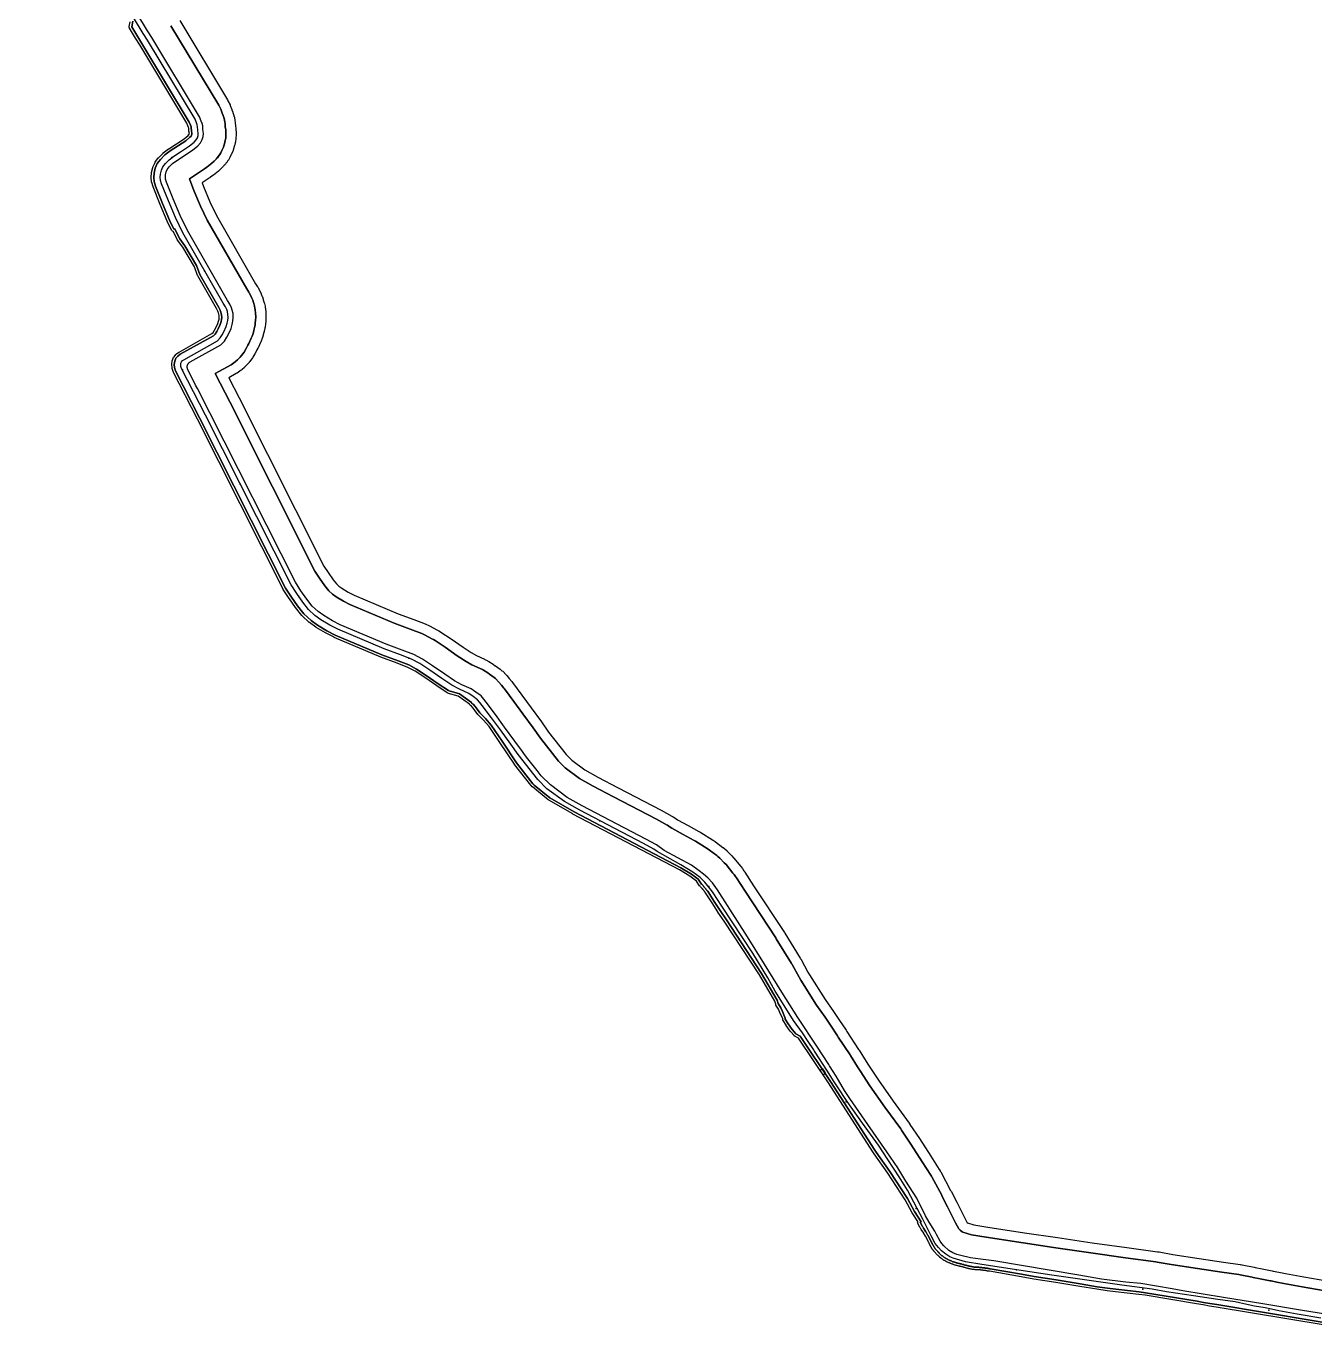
# Model space of a CAD drawing. Header units: inches. Extents: x 87993 to 113012, y 435073 to 454214.
# Drawn here: x 88806 to 89814, y 439370 to 440391 of the extents above; entities that cross this region are included whole.
import ezdxf

# ---------------------------------------------------------------- set-up
doc = ezdxf.new("R2010")
doc.units = ezdxf.units.IN
doc.header["$MEASUREMENT"] = 0
for name, color, linetype, true_color in [('As_waterkering_ZES', 7, 'Continuous', 0x00e84b), ('Beschermingszone_ZES', 7, 'Continuous', 0xfbe8ed), ('Grens_bebouwingsvrije_zone_ZES', 7, 'Continuous', 0xa4e805), ('Kernzone_ZES', 7, 'Continuous', 0xf3e833), ('Kunstwerken_ZES', 7, 'Continuous', 0xefe8d5), ('Referentiepunten_ZES', 7, 'Continuous', 0xb0e81c)]:
    doc.layers.add(name, color=color, linetype=linetype, true_color=true_color)

msp = doc.modelspace()

# ---------------------------------------------------------------- linework, layer by layer
at = {"layer": 'As_waterkering_ZES'}
msp.add_lwpolyline([(89818.9, 439380.2), (89800.6, 439383.3), (89786.1, 439385.9), (89780.3, 439387), (89775.4, 439388.1), (89767, 439389.6), (89761.2, 439390.9), (89752, 439392.8), (89738.4, 439394.6), (89719.3, 439397.6), (89698.2, 439400.7), (89687.1, 439402.8), (89663.2, 439406), (89635.9, 439409.8), (89608.5, 439413.8), (89582.7, 439417.7), (89553.7, 439422.1), (89540.9, 439424.2), (89531.3, 439427), (89528.6, 439428.2), (89525.6, 439430.1), (89522.2, 439432.9), (89519.8, 439435.3), (89518.4, 439436.9), (89517.3, 439438.4), (89514, 439444.6), (89507.5, 439457.5), (89503.2, 439466), (89495.5, 439480.4), (89488.9, 439490.7), (89480, 439504.4), (89472.7, 439515.5), (89460.2, 439532.7), (89448.2, 439549.7), (89440.2, 439561.9), (89438.2, 439565.2), (89432.5, 439574.2), (89423.3, 439588.2), (89422.7, 439589.1), (89422.5, 439589.4), (89422.1, 439590), (89417.8, 439596.7), (89413.3, 439603.3), (89406.4, 439613.2), (89393.7, 439633.2), (89392, 439636), (89386.3, 439646.5), (89374.4, 439665.8), (89350.3, 439702.5), (89343.5, 439713.1), (89342.2, 439714.8), (89336.9, 439721.3), (89333.3, 439724.9), (89327.5, 439729.3), (89318.2, 439735), (89309.7, 439739.6), (89299.5, 439745.3), (89296.9, 439747.2), (89288.8, 439751.6), (89255.5, 439769), (89239.1, 439777.6), (89227, 439784.4), (89213.3, 439794.5), (89206.1, 439801.7), (89190.8, 439821.2), (89185, 439829.5), (89177, 439840.5), (89170, 439850.1), (89162.7, 439859.7), (89160.9, 439862), (89159.1, 439864.2), (89155.6, 439866.8), (89152.1, 439869), (89145, 439872.3), (89138.9, 439875.6), (89131, 439880.8), (89121.7, 439887.3), (89113.8, 439892.5), (89107.4, 439895.9), (89098.7, 439899.3), (89085.9, 439904), (89049.8, 439919.3), (89043.5, 439922.5), (89036.4, 439926.7), (89031.8, 439930.1), (89026.7, 439934.7), (89022.2, 439940.5), (89017.5, 439947.2), (89013.1, 439954.1), (88946, 440087), (88927.3, 440123.5), (88926.8, 440125.1), (88926.7, 440126.6), (88926.8, 440127.7), (88927.3, 440128.7), (88928, 440129.6), (88929.1, 440130.3), (88955.6, 440145.1), (88957.7, 440147.4), (88959.2, 440149.9), (88960.5, 440152.1), (88962.3, 440156.2), (88963.1, 440158.9), (88963.6, 440161), (88963.8, 440163.4), (88963.7, 440165.8), (88963.3, 440168), (88962.7, 440169.5), (88961.7, 440171.8), (88959.9, 440174.6), (88928.3, 440229.5), (88922.6, 440241.7), (88917.1, 440254.6), (88911.7, 440267.9), (88910.8, 440270.7), (88910.6, 440273.1), (88910.8, 440275.6), (88911.6, 440278.7), (88912.7, 440281.2), (88914.7, 440283.9), (88917.6, 440286.8), (88921.3, 440289.6), (88926.6, 440293), (88933.5, 440297.6), (88937.3, 440300.7), (88938.9, 440302.4), (88939.8, 440304.1), (88940.3, 440305.8), (88940.5, 440307.3), (88940.2, 440310.1), (88939.9, 440312.7), (88939.6, 440314.1), (88939, 440315.7), (88937.9, 440318.5), (88900.6, 440380.5), (88897.4, 440385.7), (88805.7, 440537.5)], dxfattribs=at)
at = {"layer": 'Beschermingszone_ZES'}
for points in [[(89849.3, 439370.1, 0), (89737.2, 439388.7, 0), (89731.9, 439389.6, 0), (89727, 439390.4, 0), (89721.7, 439391.3, 0), (89681.5, 439398, 0), (89676.6, 439398.7, 0), (89658.2, 439400.8, 0), (89651.8, 439401.6, 0), (89643.7, 439402.7, 0), (89643.6, 439402.7, 0), (89630.4, 439405, 0), (89611.5, 439408.1, 0), (89594.4, 439410.7, 0), (89584.4, 439412.4, 0), (89559.8, 439416.8, 0), (89559.7, 439416.8, 0), (89559.7, 439416.8, 0), (89559.6, 439416.8, 0), (89559.4, 439416.9, 0), (89559.1, 439416.9, 0), (89558.8, 439417, 0), (89558.5, 439417, 0), (89558.2, 439417, 0), (89557.9, 439417.1, 0), (89557.6, 439417.1, 0), (89557.3, 439417.2, 0), (89557, 439417.2, 0), (89556.7, 439417.3, 0), (89556.4, 439417.3, 0), (89556.1, 439417.3, 0), (89555.7, 439417.4, 0), (89555.4, 439417.4, 0), (89555.1, 439417.5, 0), (89554.8, 439417.5, 0), (89554.7, 439417.5, 0), (89554.5, 439417.6, 0), (89554.2, 439417.6, 0), (89553.9, 439417.6, 0), (89553.6, 439417.7, 0), (89553.3, 439417.7, 0), (89553, 439417.7, 0), (89552.7, 439417.8, 0), (89552.4, 439417.8, 0), (89552.1, 439417.8, 0), (89551.7, 439417.8, 0), (89551.4, 439417.8, 0), (89551.1, 439417.9, 0), (89550.8, 439417.9, 0), (89550.5, 439417.9, 0), (89550.2, 439417.9, 0), (89549.9, 439417.9, 0), (89549.5, 439418, 0), (89549.4, 439418, 0), (89548.9, 439418, 0), (89548.5, 439418, 0), (89548.4, 439418, 0), (89548, 439418.1, 0), (89547.5, 439418.1, 0), (89547.5, 439418.1, 0), (89547, 439418.2, 0), (89546.5, 439418.3, 0), (89546.5, 439418.3, 0), (89546, 439418.3, 0), (89545.6, 439418.4, 0), (89545.5, 439418.4, 0), (89545.1, 439418.5, 0), (89544.6, 439418.6, 0), (89544.6, 439418.6, 0), (89544.1, 439418.7, 0), (89543.7, 439418.8, 0), (89543.6, 439418.8, 0), (89543.2, 439418.9, 0), (89542.7, 439419, 0), (89542.7, 439419, 0), (89542.2, 439419.2, 0), (89541.7, 439419.3, 0), (89541.3, 439419.4, 0), (89540.8, 439419.5, 0), (89540.4, 439419.7, 0), (89539.9, 439419.8, 0), (89539.6, 439419.9, 0), (89539.4, 439419.9, 0), (89539.3, 439420, 0), (89539, 439420, 0), (89538.5, 439420.2, 0), (89538, 439420.3, 0), (89537.6, 439420.4, 0), (89537.1, 439420.5, 0), (89536.6, 439420.6, 0), (89536.2, 439420.8, 0), (89535.7, 439420.9, 0), (89535.2, 439421, 0), (89534.8, 439421.1, 0), (89534.2, 439421.2, 0), (89534.2, 439421.3, 0), (89533.7, 439421.4, 0), (89533.1, 439421.6, 0), (89533.1, 439421.6, 0), (89532.6, 439421.7, 0), (89532.1, 439421.9, 0), (89532, 439421.9, 0), (89531.5, 439422.1, 0), (89531, 439422.2, 0), (89531, 439422.3, 0), (89530.5, 439422.4, 0), (89530, 439422.6, 0), (89529.9, 439422.6, 0), (89529.4, 439422.8, 0), (89528.9, 439423, 0), (89528.9, 439423.1, 0), (89528.4, 439423.3, 0), (89527.9, 439423.5, 0), (89527.8, 439423.5, 0), (89527.3, 439423.7, 0), (89526.8, 439423.9, 0), (89526.8, 439424, 0), (89526.3, 439424.2, 0), (89526, 439424.3, 0), (89525.9, 439424.4, 0), (89525.6, 439424.6, 0), (89525.3, 439424.7, 0), (89525.2, 439424.8, 0), (89524.9, 439424.9, 0), (89524.5, 439425.1, 0), (89524.5, 439425.2, 0), (89524.2, 439425.3, 0), (89523.9, 439425.5, 0), (89523.8, 439425.6, 0), (89523.5, 439425.8, 0), (89523.2, 439426, 0), (89523.1, 439426, 0), (89522.8, 439426.2, 0), (89522.5, 439426.4, 0), (89522.5, 439426.5, 0), (89522.2, 439426.7, 0), (89521.9, 439426.9, 0), (89521.8, 439427, 0), (89521.5, 439427.2, 0), (89521.2, 439427.4, 0), (89521.2, 439427.5, 0), (89520.9, 439427.7, 0), (89520.6, 439428, 0), (89520.3, 439428.2, 0), (89520, 439428.5, 0), (89520, 439428.5, 0), (89519.7, 439428.8, 0), (89519.4, 439429.1, 0), (89519.1, 439429.3, 0), (89518.8, 439429.6, 0), (89518.6, 439429.9, 0), (89518.3, 439430.2, 0), (89518, 439430.5, 0), (89517.7, 439430.8, 0), (89517.4, 439431.1, 0), (89517.2, 439431.4, 0), (89516.9, 439431.7, 0), (89516.7, 439432, 0), (89516.6, 439432, 0), (89516.4, 439432.3, 0), (89516.2, 439432.5, 0), (89516.2, 439432.6, 0), (89516, 439432.8, 0), (89515.8, 439433.1, 0), (89515.7, 439433.1, 0), (89515.6, 439433.4, 0), (89515.4, 439433.6, 0), (89515.3, 439433.6, 0), (89515.2, 439433.9, 0), (89515, 439434.1, 0), (89514.9, 439434.2, 0), (89514.8, 439434.5, 0), (89514.6, 439434.7, 0), (89514.6, 439434.8, 0), (89514.4, 439435, 0), (89514.3, 439435.3, 0), (89514.2, 439435.3, 0), (89514.1, 439435.6, 0), (89513.9, 439435.9, 0), (89513.9, 439435.9, 0), (89513.7, 439436.2, 0), (89513.6, 439436.4, 0), (89513.6, 439436.5, 0), (89513.4, 439436.8, 0), (89513.3, 439436.9, 0), (89513.3, 439437.1, 0), (89513.2, 439437.2, 0), (89513.1, 439437.3, 0), (89513.1, 439437.5, 0), (89513, 439437.6, 0), (89512.9, 439437.8, 0), (89512.9, 439437.9, 0), (89512.8, 439438, 0), (89512.7, 439438.2, 0), (89512.7, 439438.3, 0), (89512.6, 439438.4, 0), (89512.5, 439438.6, 0), (89512.4, 439438.7, 0), (89512.4, 439438.9, 0), (89512.3, 439439, 0), (89509.8, 439444.1, 0), (89509.6, 439444.3, 0), (89508.4, 439446.3, 0), (89508.2, 439446.6, 0), (89506.3, 439449.5, 0), (89505.7, 439450.5, 0), (89505.5, 439450.8, 0), (89505.5, 439450.9, 0), (89505.4, 439450.9, 0), (89503.7, 439454.2, 0), (89503.5, 439454.5, 0), (89503.5, 439454.8, 0), (89503.4, 439455.1, 0), (89503.5, 439455.5, 0), (89503.5, 439455.8, 0), (89499.2, 439462.5, 0), (89499.2, 439462.6, 0), (89499.1, 439462.6, 0), (89493.7, 439472.7, 0), (89480.1, 439493.7, 0), (89469.5, 439508.8, 0), (89468.4, 439510.4, 0), (89468.3, 439510.4, 0), (89433.6, 439564.3, 0), (89410.1, 439599.3, 0), (89407.3, 439600.8, 0), (89407.1, 439600.9, 0), (89406.9, 439601.1, 0), (89406.7, 439601.3, 0), (89404.2, 439604.3, 0), (89404, 439604.5, 0), (89403.8, 439604.6, 0), (89403.7, 439604.8, 0), (89400.6, 439609.2, 0), (89400.5, 439609.3, 0), (89398.2, 439613, 0), (89398, 439613.3, 0), (89397.9, 439613.6, 0), (89397.9, 439613.9, 0), (89397.9, 439614.3, 0), (89397.9, 439614.4, 0), (89395.7, 439619.4, 0), (89394.6, 439622, 0), (89392.6, 439625.2, 0), (89392.5, 439625.5, 0), (89392.4, 439625.8, 0), (89391.8, 439628.3, 0), (89379.6, 439648.9, 0), (89352.1, 439690.9, 0), (89347.1, 439698, 0), (89347.1, 439698.1, 0), (89342.6, 439705.1, 0), (89340, 439709.2, 0), (89337.5, 439713, 0), (89337.4, 439713.2, 0), (89337.2, 439713.4, 0), (89337, 439713.6, 0), (89336.8, 439713.9, 0), (89336.6, 439714.1, 0), (89336.5, 439714.3, 0), (89336.3, 439714.6, 0), (89336.1, 439714.8, 0), (89335.9, 439715.1, 0), (89335.7, 439715.3, 0), (89335.5, 439715.5, 0), (89335.3, 439715.8, 0), (89335.1, 439716, 0), (89334.9, 439716.2, 0), (89334.7, 439716.5, 0), (89334.5, 439716.7, 0), (89334.3, 439717, 0), (89334, 439717.2, 0), (89333.8, 439717.5, 0), (89333.5, 439717.8, 0), (89333.3, 439718.1, 0), (89333, 439718.3, 0), (89332.9, 439718.5, 0), (89332.8, 439718.6, 0), (89330.3, 439722.2, 0), (89325.2, 439726, 0), (89317.2, 439730.9, 0), (89233.7, 439774.7, 0), (89233.7, 439774.8, 0), (89214.7, 439785.6, 0), (89214.4, 439785.8, 0), (89202, 439795.9, 0), (89201.9, 439796, 0), (89200.9, 439797, 0), (89200.8, 439797.1, 0), (89200.8, 439797.2, 0), (89188, 439813.5, 0), (89187.9, 439813.6, 0), (89176.6, 439830.6, 0), (89168, 439843.1, 0), (89163.7, 439848.2, 0), (89159.5, 439852.4, 0), (89159.4, 439852.6, 0), (89159.3, 439852.7, 0), (89157.2, 439855.4, 0), (89155.5, 439857.6, 0), (89154.2, 439859.1, 0), (89153.4, 439859.7, 0), (89153.2, 439859.9, 0), (89153, 439860.1, 0), (89152.8, 439860.3, 0), (89152.7, 439860.6, 0), (89152.6, 439860.8, 0), (89143.9, 439866.9, 0), (89136.3, 439869, 0), (89136.2, 439869.1, 0), (89135.9, 439869.2, 0), (89135.4, 439869.5, 0), (89135.3, 439869.5, 0), (89135.2, 439869.6, 0), (89127.1, 439875, 0), (89117.7, 439881.5, 0), (89110.2, 439886.5, 0), (89104.5, 439889.5, 0), (89096.2, 439892.8, 0), (89083.4, 439897.5, 0), (89083.3, 439897.5, 0), (89046.8, 439912.9, 0), (89046.7, 439913, 0), (89040.1, 439916.4, 0), (89040.1, 439916.4, 0), (89032.7, 439920.8, 0), (89032.5, 439920.9, 0), (89027.5, 439924.5, 0), (89027.4, 439924.6, 0), (89027.3, 439924.7, 0), (89021.7, 439929.8, 0), (89021.5, 439930, 0), (89021.4, 439930.1, 0), (89016.6, 439936.3, 0), (89016.6, 439936.4, 0), (89011.8, 439943.2, 0), (89011.7, 439943.3, 0), (89007, 439950.5, 0), (89007, 439950.6, 0), (89006.9, 439950.7, 0), (88939.8, 440083.8, 0), (88920.9, 440120.7, 0), (88920.8, 440120.9, 0), (88920.7, 440121.1, 0), (88920, 440123.5, 0), (88919.9, 440123.8, 0), (88919.9, 440123.9, 0), (88919.7, 440126.5, 0), (88919.7, 440126.6, 0), (88919.7, 440126.9, 0), (88920, 440129.4, 0), (88920, 440129.7, 0), (88920.2, 440130, 0), (88921.2, 440132.2, 0), (88921.3, 440132.4, 0), (88921.5, 440132.6, 0), (88923, 440134.5, 0), (88923.2, 440134.7, 0), (88923.4, 440134.9, 0), (88925.2, 440136.2, 0), (88925.4, 440136.3, 0), (88951.2, 440150.7, 0), (88952.1, 440151.6, 0), (88953.1, 440153.4, 0), (88954.2, 440155.3, 0), (88955.8, 440158.6, 0), (88956.3, 440160.6, 0), (88956.7, 440162.1, 0), (88956.8, 440163.6, 0), (88956.8, 440165, 0), (88956.5, 440166, 0), (88956.2, 440166.9, 0), (88956, 440167.4, 0), (88955.9, 440167.5, 0), (88955.9, 440167.8, 0), (88955.8, 440168.1, 0), (88955.7, 440168.4, 0), (88954.8, 440170.4, 0), (88940, 440196, 0), (88939.9, 440196.3, 0), (88937.4, 440203.1, 0), (88928.3, 440218.4, 0), (88924.3, 440223.8, 0), (88924.2, 440224, 0), (88924.1, 440224.1, 0), (88920.8, 440230.7, 0), (88920.4, 440230.9, 0), (88920.2, 440231, 0), (88919.9, 440231.2, 0), (88919.7, 440231.5, 0), (88919.5, 440231.8, 0), (88916.2, 440238.8, 0), (88916.2, 440238.8, 0), (88910.7, 440251.9, 0), (88905.2, 440265.5, 0), (88905.2, 440265.5, 0), (88905.2, 440265.6, 0), (88904, 440269, 0), (88903.9, 440269.3, 0), (88903.9, 440269.5, 0), (88903.6, 440272.9, 0), (88903.6, 440273, 0), (88903.6, 440273.2, 0), (88903.9, 440276.5, 0), (88903.9, 440276.7, 0), (88903.9, 440276.9, 0), (88904.9, 440280.8, 0), (88904.9, 440281, 0), (88905, 440281.1, 0), (88906.6, 440284.6, 0), (88906.7, 440284.8, 0), (88906.8, 440284.9, 0), (88909.2, 440288.3, 0), (88909.3, 440288.4, 0), (88909.5, 440288.5, 0), (88912.9, 440292, 0), (88913, 440292.1, 0), (88913.1, 440292.2, 0), (88917.2, 440295.3, 0), (88917.3, 440295.4, 0), (88929.4, 440303.3, 0), (88932.5, 440305.9, 0), (88933.2, 440306.6, 0), (88933.3, 440306.7, 0), (88933.4, 440307.3, 0), (88933.5, 440307.4, 0), (88933.2, 440309.2, 0), (88933.2, 440309.3, 0), (88933, 440311.6, 0), (88932.9, 440312.1, 0), (88932.4, 440313.3, 0), (88931.6, 440315.5, 0), (88894.6, 440376.9, 0), (88891.4, 440382, 0), (88886.7, 440389.8, 0), (88886.6, 440390, 0), (88886.5, 440390.3, 0), (88886.5, 440390.6, 0), (88886.5, 440390.9, 0), (88886.5, 440391.2, 0), (88887.2, 440394.9, 0)], [(88889.3, 440395.3, 0), (88888.5, 440390.8, 0), (88893.1, 440383.1, 0), (88896.3, 440377.9, 0), (88933.4, 440316.3, 0), (88934.3, 440314, 0), (88934.8, 440312.6, 0), (88935, 440311.9, 0), (88935.2, 440309.5, 0), (88935.5, 440307.4, 0), (88935.4, 440306.9, 0), (88935.2, 440306, 0), (88934.8, 440305.4, 0), (88933.9, 440304.4, 0), (88930.6, 440301.7, 0), (88918.4, 440293.7, 0), (88914.3, 440290.6, 0), (88910.9, 440287.1, 0), (88908.4, 440283.8, 0), (88906.8, 440280.3, 0), (88905.9, 440276.4, 0), (88905.6, 440273, 0), (88905.9, 440269.7, 0), (88907.1, 440266.2, 0), (88912.5, 440252.7, 0), (88918, 440239.6, 0), (88921.3, 440232.6, 0), (88921.9, 440232.9, 0), (88925.9, 440225, 0), (88930, 440219.5, 0), (88939.2, 440204, 0), (88941.7, 440197, 0), (88956.6, 440171.3, 0), (88957.5, 440169.1, 0), (88957.7, 440168.7, 0), (88957.8, 440168.2, 0), (88957.8, 440168.2, 0), (88958.1, 440167.6, 0), (88958.5, 440166.6, 0), (88958.7, 440165.2, 0), (88958.8, 440163.5, 0), (88958.6, 440161.8, 0), (88958.3, 440160.1, 0), (88957.6, 440157.9, 0), (88956, 440154.4, 0), (88954.9, 440152.4, 0), (88953.7, 440150.4, 0), (88952.5, 440149.1, 0), (88926.4, 440134.6, 0), (88924.5, 440133.2, 0), (88923, 440131.4, 0), (88922, 440129.1, 0), (88921.7, 440126.6, 0), (88921.9, 440124.1, 0), (88922.7, 440121.6, 0), (88941.5, 440084.7, 0), (89008.7, 439951.6, 0), (89013.4, 439944.4, 0), (89018.2, 439937.6, 0), (89023, 439931.3, 0), (89028.7, 439926.2, 0), (89033.7, 439922.5, 0), (89041.1, 439918.2, 0), (89047.6, 439914.7, 0), (89084.1, 439899.3, 0), (89096.9, 439894.6, 0), (89105.3, 439891.4, 0), (89111.3, 439888.2, 0), (89118.8, 439883.2, 0), (89128.2, 439876.6, 0), (89136.3, 439871.3, 0), (89136.8, 439871, 0), (89144.8, 439868.7, 0), (89154.4, 439862, 0), (89154.6, 439861.3, 0), (89155.6, 439860.6, 0), (89157.1, 439858.8, 0), (89158.8, 439856.7, 0), (89160.9, 439853.9, 0), (89165.2, 439849.5, 0), (89169.6, 439844.3, 0), (89178.3, 439831.7, 0), (89189.5, 439814.8, 0), (89202.4, 439798.4, 0), (89203.3, 439797.4, 0), (89215.7, 439787.3, 0), (89234.6, 439776.5, 0), (89318.2, 439732.7, 0), (89326.4, 439727.6, 0), (89331.7, 439723.6, 0), (89334.4, 439719.8, 0), (89334.4, 439719.8, 0), (89334.7, 439719.5, 0), (89335, 439719.2, 0), (89335.3, 439718.9, 0), (89335.5, 439718.6, 0), (89335.8, 439718.3, 0), (89336.1, 439718, 0), (89336.2, 439717.7, 0), (89336.4, 439717.5, 0), (89336.6, 439717.3, 0), (89336.8, 439717, 0), (89337, 439716.8, 0), (89337.2, 439716.6, 0), (89337.4, 439716.3, 0), (89337.6, 439716.1, 0), (89337.8, 439715.8, 0), (89338, 439715.6, 0), (89338.2, 439715.4, 0), (89338.4, 439715.1, 0), (89338.6, 439714.9, 0), (89338.8, 439714.7, 0), (89339, 439714.4, 0), (89339.2, 439714.2, 0), (89341.6, 439710.3, 0), (89344.3, 439706.2, 0), (89348.8, 439699.1, 0), (89353.8, 439692, 0), (89381.3, 439649.9, 0), (89393.6, 439629.1, 0), (89394.3, 439626.3, 0), (89396.4, 439623, 0), (89397.6, 439620.2, 0), (89399.9, 439614.8, 0), (89399.9, 439614.1, 0), (89402.2, 439610.4, 0), (89405.3, 439606, 0), (89405.4, 439605.9, 0), (89408.2, 439602.6, 0), (89411.5, 439600.8, 0), (89435.3, 439565.4, 0), (89470, 439511.5, 0), (89471.1, 439509.9, 0), (89481.8, 439494.8, 0), (89495.4, 439473.7, 0), (89500.9, 439463.6, 0), (89506.1, 439455.6, 0), (89505.4, 439455.2, 0), (89507.2, 439451.9, 0), (89507.4, 439451.5, 0), (89508, 439450.6, 0), (89509.9, 439447.7, 0), (89510.1, 439447.4, 0), (89511.3, 439445.4, 0), (89511.5, 439445.1, 0), (89511.6, 439444.9, 0), (89514.1, 439439.9, 0), (89514.2, 439439.8, 0), (89514.2, 439439.6, 0), (89514.3, 439439.5, 0), (89514.4, 439439.4, 0), (89514.4, 439439.2, 0), (89514.5, 439439.1, 0), (89514.6, 439438.9, 0), (89514.7, 439438.8, 0), (89514.7, 439438.7, 0), (89514.8, 439438.5, 0), (89514.9, 439438.4, 0), (89514.9, 439438.2, 0), (89515, 439438.1, 0), (89515.1, 439438, 0), (89515.1, 439437.8, 0), (89515.2, 439437.7, 0), (89515.4, 439437.4, 0), (89515.5, 439437.1, 0), (89515.6, 439436.9, 0), (89515.8, 439436.6, 0), (89516, 439436.3, 0), (89516.1, 439436.1, 0), (89516.3, 439435.8, 0), (89516.4, 439435.6, 0), (89516.6, 439435.3, 0), (89516.8, 439435, 0), (89517, 439434.8, 0), (89517.2, 439434.5, 0), (89517.3, 439434.3, 0), (89517.5, 439434.1, 0), (89517.7, 439433.8, 0), (89517.9, 439433.6, 0), (89518.2, 439433.3, 0), (89518.4, 439433, 0), (89518.7, 439432.7, 0), (89518.9, 439432.4, 0), (89519.2, 439432.1, 0), (89519.4, 439431.9, 0), (89519.7, 439431.6, 0), (89520, 439431.3, 0), (89520.2, 439431.1, 0), (89520.5, 439430.8, 0), (89520.8, 439430.5, 0), (89521.1, 439430.3, 0), (89521.4, 439430, 0), (89521.6, 439429.7, 0), (89521.9, 439429.5, 0), (89522.2, 439429.2, 0), (89522.5, 439429, 0), (89522.8, 439428.8, 0), (89523.1, 439428.5, 0), (89523.4, 439428.3, 0), (89523.7, 439428.1, 0), (89524, 439427.9, 0), (89524.3, 439427.7, 0), (89524.6, 439427.5, 0), (89524.9, 439427.2, 0), (89525.2, 439427.1, 0), (89525.5, 439426.9, 0), (89525.9, 439426.7, 0), (89526.2, 439426.5, 0), (89526.5, 439426.3, 0), (89526.8, 439426.2, 0), (89527.2, 439426, 0), (89527.7, 439425.8, 0), (89528.2, 439425.5, 0), (89528.6, 439425.3, 0), (89529.1, 439425.1, 0), (89529.6, 439424.9, 0), (89530.1, 439424.7, 0), (89530.6, 439424.5, 0), (89531.1, 439424.3, 0), (89531.6, 439424.1, 0), (89532.2, 439424, 0), (89532.7, 439423.8, 0), (89533.2, 439423.6, 0), (89533.7, 439423.5, 0), (89534.2, 439423.3, 0), (89534.7, 439423.2, 0), (89535.2, 439423.1, 0), (89535.7, 439422.9, 0), (89536.2, 439422.8, 0), (89536.7, 439422.7, 0), (89537.1, 439422.6, 0), (89537.6, 439422.5, 0), (89538.1, 439422.3, 0), (89538.5, 439422.2, 0), (89539, 439422.1, 0), (89539.5, 439422, 0), (89539.9, 439421.9, 0), (89540.4, 439421.7, 0), (89540.9, 439421.6, 0), (89541.4, 439421.5, 0), (89541.8, 439421.4, 0), (89542.3, 439421.2, 0), (89542.8, 439421.1, 0), (89543.2, 439421, 0), (89543.6, 439420.9, 0), (89544.1, 439420.7, 0), (89544.5, 439420.7, 0), (89545, 439420.6, 0), (89545.4, 439420.5, 0), (89545.9, 439420.4, 0), (89546.4, 439420.3, 0), (89546.8, 439420.2, 0), (89547.3, 439420.2, 0), (89547.7, 439420.1, 0), (89548.2, 439420.1, 0), (89548.6, 439420, 0), (89549.1, 439420, 0), (89549.6, 439420, 0), (89550, 439419.9, 0), (89550.3, 439419.9, 0), (89550.6, 439419.9, 0), (89551, 439419.9, 0), (89551.3, 439419.9, 0), (89551.6, 439419.8, 0), (89551.9, 439419.8, 0), (89552.2, 439419.8, 0), (89552.5, 439419.8, 0), (89552.8, 439419.7, 0), (89553.1, 439419.7, 0), (89553.5, 439419.7, 0), (89553.8, 439419.7, 0), (89554.1, 439419.6, 0), (89554.4, 439419.6, 0), (89554.7, 439419.5, 0), (89555, 439419.5, 0), (89555.1, 439419.5, 0), (89555.1, 439419.5, 0), (89555.4, 439419.5, 0), (89555.7, 439419.4, 0), (89556, 439419.4, 0), (89556.3, 439419.3, 0), (89556.6, 439419.3, 0), (89557, 439419.2, 0), (89557.3, 439419.2, 0), (89557.6, 439419.2, 0), (89557.9, 439419.1, 0), (89558.2, 439419.1, 0), (89558.5, 439419, 0), (89558.8, 439419, 0), (89559.1, 439418.9, 0), (89559.4, 439418.9, 0), (89559.7, 439418.8, 0), (89560, 439418.8, 0), (89560.1, 439418.8, 0), (89560.1, 439418.8, 0), (89584.7, 439414.4, 0), (89594.7, 439412.7, 0), (89611.8, 439410.1, 0), (89630.7, 439407, 0), (89644, 439404.7, 0), (89652.1, 439403.6, 0), (89658.5, 439402.8, 0), (89676.9, 439400.7, 0), (89681.8, 439400, 0), (89722.1, 439393.3, 0), (89727.3, 439392.4, 0), (89732.2, 439391.6, 0), (89737.5, 439390.7, 0), (89849.6, 439372.1, 0)], [(88925.9, 440395.9, 0), (88963.4, 440333.6, 0), (88963.7, 440333, 0), (88965.3, 440329.8, 0), (88965.5, 440329.2, 0), (88966.7, 440326.2, 0), (88966.7, 440326, 0), (88967.4, 440324.1, 0), (88967.5, 440323.7, 0), (88968.2, 440321.5, 0), (88968.3, 440321.1, 0), (88968.7, 440319.8, 0), (88968.7, 440319.5, 0), (88969, 440318.1, 0), (88969.1, 440317.9, 0), (88969.1, 440317.6, 0), (88969.3, 440316, 0), (88969.4, 440315.7, 0), (88969.6, 440313.5, 0), (88969.9, 440311.3, 0), (88969.9, 440310.8, 0), (88970.1, 440307.9, 0), (88970.1, 440307.3, 0), (88970.1, 440306.7, 0), (88969.9, 440303.5, 0), (88969.8, 440302.9, 0), (88969.6, 440301.4, 0), (88969.5, 440300.7, 0), (88969.4, 440300.3, 0), (88969, 440298.5, 0), (88968.9, 440298.1, 0), (88968.4, 440296.4, 0), (88968.3, 440296.1, 0), (88967.8, 440294.3, 0), (88967.7, 440294, 0), (88967.5, 440293.5, 0), (88966.3, 440290.8, 0), (88966, 440290.4, 0), (88965.1, 440288.6, 0), (88964.9, 440288.1, 0), (88964.6, 440287.6, 0), (88964.3, 440287.1, 0), (88964, 440286.6, 0), (88963.7, 440286.2, 0), (88963.4, 440285.7, 0), (88963, 440285.2, 0), (88962.7, 440284.8, 0), (88962.4, 440284.3, 0), (88962, 440283.9, 0), (88961.7, 440283.4, 0), (88961.3, 440283, 0), (88960.9, 440282.6, 0), (88960.5, 440282.2, 0), (88960.2, 440281.8, 0), (88958.5, 440280.1, 0), (88958.2, 440279.8, 0), (88956.5, 440278.2, 0), (88956.2, 440277.9, 0), (88952.3, 440274.7, 0), (88951.9, 440274.5, 0), (88950.1, 440273.1, 0), (88949.8, 440272.9, 0), (88943.4, 440268.7, 0), (88944.5, 440265.8, 0), (88949.6, 440253.8, 0), (88954.6, 440243.2, 0), (88985.3, 440189.8, 0), (88986.8, 440187.4, 0), (88987.3, 440186.7, 0), (88987.5, 440186.3, 0), (88988.4, 440184.5, 0), (88988.6, 440184.2, 0), (88989.6, 440181.9, 0), (88989.8, 440181.6, 0), (88990.5, 440179.8, 0), (88990.6, 440179.5, 0), (88991.2, 440177.8, 0), (88991.3, 440177.3, 0), (88992.1, 440174.7, 0), (88992.2, 440174.2, 0), (88992.7, 440172.1, 0), (88992.9, 440171.1, 0), (88993, 440170.4, 0), (88993.3, 440167.5, 0), (88993.3, 440166.9, 0), (88993.4, 440164.4, 0), (88993.4, 440163.4, 0), (88993.4, 440163, 0), (88993.3, 440160.9, 0), (88993.3, 440160.5, 0), (88993.1, 440158.1, 0), (88993, 440157.8, 0), (88992.8, 440156.2, 0), (88992.7, 440155.8, 0), (88992.6, 440154.9, 0), (88992.1, 440152.7, 0), (88992, 440152.4, 0), (88991.6, 440150.8, 0), (88991.5, 440150.5, 0), (88990.7, 440147.8, 0), (88990.7, 440147.6, 0), (88990.2, 440146.3, 0), (88990.1, 440146, 0), (88990, 440145.7, 0), (88989.3, 440144, 0), (88989.2, 440143.7, 0), (88987.3, 440139.7, 0), (88987.2, 440139.4, 0), (88986.4, 440138, 0), (88986.3, 440137.7, 0), (88984.8, 440135, 0), (88984.7, 440134.9, 0), (88983.1, 440132.2, 0), (88982.8, 440131.7, 0), (88980.8, 440128.9, 0), (88980.4, 440128.4, 0), (88980.2, 440128.2, 0), (88979.3, 440127.1, 0), (88979.1, 440126.9, 0), (88976.9, 440124.6, 0), (88976.6, 440124.3, 0), (88974.9, 440122.7, 0), (88974.6, 440122.4, 0), (88974, 440122, 0), (88970.8, 440119.8, 0), (88970.2, 440119.4, 0), (88964.3, 440116.1, 0), (88972.4, 440100.4, 0), (89038.8, 439968.8, 0), (89042.1, 439963.8, 0), (89046.1, 439958.1, 0), (89048.6, 439954.8, 0), (89050.5, 439953.1, 0), (89052.7, 439951.5, 0), (89057.9, 439948.4, 0), (89062.4, 439946.1, 0), (89096.8, 439931.5, 0), (89109.2, 439927, 0), (89118.1, 439923.5, 0), (89118.6, 439923.3, 0), (89120.9, 439922.3, 0), (89121.3, 439922.1, 0), (89127.8, 439918.6, 0), (89128.6, 439918.2, 0), (89128.8, 439918, 0), (89130, 439917.3, 0), (89130.2, 439917.1, 0), (89138.3, 439911.8, 0), (89147.7, 439905.2, 0), (89154.1, 439901, 0), (89158.2, 439898.8, 0), (89164.5, 439895.9, 0), (89164.8, 439895.7, 0), (89166.5, 439894.8, 0), (89166.9, 439894.6, 0), (89167.8, 439894.1, 0), (89171.3, 439891.9, 0), (89171.6, 439891.7, 0), (89172.9, 439890.8, 0), (89173.2, 439890.6, 0), (89176.7, 439888, 0), (89176.9, 439887.8, 0), (89177.9, 439887, 0), (89178.1, 439886.9, 0), (89178.7, 439886.4, 0), (89181.4, 439883.7, 0), (89181.9, 439883.1, 0), (89183.8, 439880.7, 0), (89185.8, 439878.3, 0), (89186.4, 439877.6, 0), (89193.8, 439867.7, 0), (89200.9, 439857.9, 0), (89209, 439846.8, 0), (89214.6, 439838.9, 0), (89228.3, 439821.4, 0), (89232.7, 439816.9, 0), (89243.1, 439809.2, 0), (89253.2, 439803.6, 0), (89269.2, 439795.2, 0), (89302.8, 439777.7, 0), (89311.2, 439773.1, 0), (89311.6, 439772.8, 0), (89312.1, 439772.6, 0), (89314.1, 439771.2, 0), (89314.5, 439771, 0), (89315.5, 439770.2, 0), (89323.9, 439765.6, 0), (89332.3, 439761, 0), (89332.9, 439760.7, 0), (89333.1, 439760.6, 0), (89333.7, 439760.2, 0), (89343, 439754.5, 0), (89343.4, 439754.3, 0), (89345, 439753.1, 0), (89345.3, 439752.9, 0), (89351.1, 439748.6, 0), (89351.3, 439748.4, 0), (89352.2, 439747.7, 0), (89352.3, 439747.6, 0), (89352.6, 439747.4, 0), (89354, 439746.1, 0), (89354.2, 439745.9, 0), (89357.8, 439742.3, 0), (89358.1, 439742, 0), (89359.4, 439740.5, 0), (89359.7, 439740.2, 0), (89365.1, 439733.6, 0), (89365.3, 439733.4, 0), (89366.2, 439732.3, 0), (89366.3, 439732, 0), (89367.5, 439730.3, 0), (89367.6, 439730.2, 0), (89368.2, 439729.3, 0), (89368.3, 439729.2, 0), (89375.1, 439718.6, 0), (89399.2, 439682, 0), (89399.6, 439681.4, 0), (89411.5, 439662, 0), (89411.9, 439661.4, 0), (89412, 439661.3, 0), (89412.3, 439660.7, 0), (89417.6, 439650.9, 0), (89418.8, 439648.9, 0), (89431, 439629.6, 0), (89437.6, 439620.1, 0), (89442.4, 439613, 0), (89446.9, 439606.2, 0), (89447.4, 439605.5, 0), (89448, 439604.5, 0), (89457.3, 439590.4, 0), (89457.6, 439589.9, 0), (89463.2, 439581, 0), (89465.1, 439578, 0), (89472.7, 439566.4, 0), (89484.3, 439549.9, 0), (89496.7, 439532.8, 0), (89496.8, 439532.7, 0), (89497.3, 439531.9, 0), (89497.4, 439531.7, 0), (89504.8, 439520.6, 0), (89513.7, 439506.8, 0), (89520.4, 439496.4, 0), (89520.5, 439496.2, 0), (89521, 439495.3, 0), (89521.2, 439495.1, 0), (89521.5, 439494.5, 0), (89529.3, 439480, 0), (89529.6, 439479.4, 0), (89534, 439470.9, 0), (89540.3, 439458.3, 0), (89542.2, 439454.8, 0), (89542.4, 439454.6, 0), (89547.5, 439453.1, 0), (89558.3, 439451.3, 0), (89587.2, 439447, 0), (89612.9, 439443.1, 0), (89640, 439439.1, 0), (89667.2, 439435.3, 0), (89691.1, 439432.1, 0), (89691.3, 439432.1, 0), (89692.2, 439431.9, 0), (89692.4, 439431.9, 0), (89703.1, 439429.9, 0), (89723.7, 439426.8, 0), (89742.7, 439423.9, 0), (89756, 439422.1, 0), (89756.2, 439422.1, 0), (89757.3, 439421.9, 0), (89757.5, 439421.8, 0), (89766.9, 439420, 0), (89767.7, 439419.8, 0), (89773, 439418.6, 0), (89780.8, 439417.2, 0), (89781.7, 439417, 0), (89786.2, 439416, 0), (89791.4, 439415, 0), (89805.7, 439412.4, 0), (89823.8, 439409.4, 0)], [(89822.5, 439401.5, 0), (89804.3, 439404.5, 0), (89790, 439407.2, 0), (89784.6, 439408.2, 0), (89780.1, 439409.2, 0), (89779.3, 439409.3, 0), (89771.4, 439410.8, 0), (89766, 439412, 0), (89765.3, 439412.1, 0), (89756, 439414, 0), (89754.9, 439414.2, 0), (89741.5, 439416, 0), (89722.5, 439418.9, 0), (89701.8, 439422, 0), (89691, 439424, 0), (89690, 439424.2, 0), (89666.1, 439427.4, 0), (89638.9, 439431.1, 0), (89611.7, 439435.1, 0), (89586, 439439.1, 0), (89557, 439443.4, 0), (89545.7, 439445.3, 0), (89538.8, 439447.3, 0), (89538.2, 439447.7, 0), (89536.8, 439448.9, 0), (89535.7, 439450, 0), (89533.2, 439454.6, 0), (89526.8, 439467.3, 0), (89522.5, 439475.8, 0), (89522.3, 439476.3, 0), (89514.5, 439490.6, 0), (89514.2, 439491.2, 0), (89513.7, 439492, 0), (89507, 439502.4, 0), (89498.1, 439516.2, 0), (89490.8, 439527.3, 0), (89490.2, 439528.2, 0), (89477.8, 439545.2, 0), (89466.1, 439561.9, 0), (89458.4, 439573.7, 0), (89456.4, 439576.7, 0), (89450.9, 439585.6, 0), (89450.6, 439586.1, 0), (89441.3, 439600.1, 0), (89440.7, 439601.1, 0), (89440.2, 439601.9, 0), (89435.7, 439608.6, 0), (89431.1, 439615.6, 0), (89424.3, 439625.1, 0), (89412.1, 439644.6, 0), (89410.7, 439646.9, 0), (89405.3, 439656.8, 0), (89405, 439657.3, 0), (89404.7, 439657.8, 0), (89392.8, 439677.1, 0), (89392.5, 439677.7, 0), (89368.4, 439714.2, 0), (89361.6, 439724.8, 0), (89361, 439725.7, 0), (89359.8, 439727.4, 0), (89358.9, 439728.5, 0), (89353.5, 439735.1, 0), (89352.1, 439736.6, 0), (89348.6, 439740.2, 0), (89347.2, 439741.5, 0), (89346.3, 439742.2, 0), (89340.5, 439746.5, 0), (89338.8, 439747.7, 0), (89329.6, 439753.4, 0), (89329, 439753.7, 0), (89328.5, 439754, 0), (89320, 439758.6, 0), (89311.2, 439763.5, 0), (89309.7, 439764.5, 0), (89307.7, 439765.9, 0), (89307.3, 439766.1, 0), (89299, 439770.6, 0), (89265.5, 439788.1, 0), (89249.4, 439796.6, 0), (89238.7, 439802.5, 0), (89227.5, 439810.9, 0), (89222.3, 439816.1, 0), (89208.2, 439834.1, 0), (89202.5, 439842.1, 0), (89194.4, 439853.2, 0), (89187.4, 439862.9, 0), (89180, 439872.7, 0), (89179.5, 439873.3, 0), (89177.7, 439875.6, 0), (89175.7, 439878, 0), (89173, 439880.8, 0), (89172, 439881.6, 0), (89168.4, 439884.2, 0), (89167.1, 439885.1, 0), (89163.6, 439887.3, 0), (89162.9, 439887.7, 0), (89161.1, 439888.6, 0), (89154.6, 439891.6, 0), (89150, 439894.1, 0), (89143.2, 439898.6, 0), (89133.8, 439905.2, 0), (89125.8, 439910.5, 0), (89124.6, 439911.2, 0), (89123.9, 439911.6, 0), (89117.6, 439915, 0), (89115.3, 439916, 0), (89106.3, 439919.5, 0), (89093.8, 439924.1, 0), (89059, 439938.8, 0), (89054, 439941.4, 0), (89048.3, 439944.8, 0), (89045.5, 439946.8, 0), (89042.7, 439949.4, 0), (89039.6, 439953.4, 0), (89035.4, 439959.3, 0), (89031.8, 439964.9, 0), (88965.3, 440096.8, 0), (88953.7, 440119.4, 0), (88966.2, 440126.3, 0), (88969.4, 440128.6, 0), (88971.1, 440130.2, 0), (88973.3, 440132.4, 0), (88974.3, 440133.5, 0), (88976.3, 440136.3, 0), (88977.9, 440139, 0), (88979.3, 440141.6, 0), (88980.1, 440143.1, 0), (88981.9, 440147.1, 0), (88982.6, 440148.8, 0), (88983.1, 440150.1, 0), (88983.9, 440152.8, 0), (88984.3, 440154.4, 0), (88984.7, 440156.5, 0), (88984.9, 440157.3, 0), (88985.1, 440158.9, 0), (88985.3, 440161.3, 0), (88985.4, 440163.4, 0), (88985.4, 440164.2, 0), (88985.3, 440166.6, 0), (88985, 440169.6, 0), (88984.8, 440170.4, 0), (88984.4, 440172.5, 0), (88983.6, 440175.1, 0), (88983.1, 440176.8, 0), (88982.3, 440178.5, 0), (88981.3, 440180.8, 0), (88980.4, 440182.6, 0), (88980, 440183.2, 0), (88978.5, 440185.7, 0), (88947.5, 440239.5, 0), (88942.3, 440250.5, 0), (88937.1, 440262.8, 0), (88933.6, 440271.8, 0), (88938.4, 440275, 0), (88945.4, 440279.6, 0), (88947.2, 440280.9, 0), (88951.1, 440284.1, 0), (88952.8, 440285.6, 0), (88954.4, 440287.3, 0), (88956.4, 440289.7, 0), (88958, 440292.3, 0), (88959, 440294.1, 0), (88960.1, 440296.8, 0), (88960.7, 440298.5, 0), (88961.2, 440300.2, 0), (88961.6, 440302.1, 0), (88961.7, 440302.6, 0), (88961.9, 440304.1, 0), (88962.1, 440307.3, 0), (88961.9, 440310.2, 0), (88961.6, 440312.6, 0), (88961.4, 440314.9, 0), (88961.2, 440316.5, 0), (88960.9, 440317.9, 0), (88960.6, 440319.2, 0), (88959.9, 440321.4, 0), (88959.2, 440323.3, 0), (88958.1, 440326.3, 0), (88956.5, 440329.5, 0), (88919, 440391.7, 0)]]:
    msp.add_polyline3d(points, dxfattribs=at)
at = {"layer": 'Grens_bebouwingsvrije_zone_ZES'}
msp.add_lwpolyline([(89832.2, 439381.6), (89803.2, 439386.3), (89773.6, 439391.3), (89742.8, 439396.3), (89711, 439401.6), (89702.6, 439403), (89678.1, 439407.1), (89666.5, 439408.3), (89647.3, 439410.7), (89629.6, 439413.8), (89563.1, 439424.9), (89552.6, 439426.3), (89544.7, 439427.4), (89537.2, 439429.1), (89534, 439430), (89531, 439431.1), (89527.8, 439433.1), (89524, 439436.7), (89522.5, 439438.5), (89521.2, 439440.3), (89518.3, 439445.5), (89516.8, 439448.3), (89512.5, 439455.3), (89509.7, 439460.3), (89502.7, 439474), (89494.3, 439487.4), (89487.9, 439497.7), (89479.3, 439510.2), (89464.6, 439531.7), (89450.5, 439551.9), (89446.3, 439558.4), (89439.6, 439569.6), (89434.4, 439577.6), (89433.9, 439578.6), (89424.5, 439593), (89409.7, 439615.3), (89397.1, 439635.3), (89383.7, 439657.2), (89370.3, 439678.6), (89356.5, 439700.3), (89346.8, 439715.4), (89342.8, 439720.9), (89339.2, 439724.7), (89335.8, 439727.7), (89332.4, 439730.3), (89326.4, 439734.6), (89305, 439746.1), (89299, 439750.5), (89290.7, 439755.1), (89257.4, 439772.5), (89241, 439781.1), (89229.2, 439787.7), (89216, 439797.5), (89208.9, 439804.6), (89205.7, 439808.7), (89198.5, 439818), (89195.9, 439821.2), (89194.1, 439823.6), (89188.2, 439831.8), (89180.2, 439842.8), (89173.2, 439852.5), (89165.9, 439862.2), (89164, 439864.5), (89161.9, 439867.1), (89157.8, 439870.1), (89154, 439872.6), (89146.8, 439875.9), (89140.9, 439879), (89133.3, 439884.1), (89123.9, 439890.6), (89115.9, 439896), (89109.1, 439899.6), (89100.1, 439903), (89087.4, 439907.7), (89051.5, 439922.9), (89045.4, 439926), (89038.6, 439930.1), (89034.3, 439933.2), (89029.7, 439937.4), (89025.4, 439942.9), (89020.8, 439949.4), (89016.5, 439956.1), (88949.6, 440088.8), (88939.9, 440107.7), (88938.4, 440110.5), (88932.3, 440122.6), (88932.2, 440122.8), (88932.1, 440123), (88932, 440123.1), (88932, 440123.4), (88931.9, 440123.5), (88931.9, 440123.8), (88931.8, 440123.9), (88931.8, 440124), (88931.8, 440124.1), (88931.8, 440124.3), (88931.8, 440124.5), (88931.8, 440124.7), (88931.8, 440125), (88931.8, 440125.1), (88931.8, 440125.4), (88931.9, 440125.5), (88931.9, 440125.6), (88931.9, 440125.7), (88932, 440125.9), (88932, 440126.1), (88932.1, 440126.3), (88932.2, 440126.4), (88932.2, 440126.4), (88932.2, 440126.6), (88932.3, 440126.8), (88932.4, 440126.9), (88932.5, 440127), (88932.6, 440127.2), (88932.7, 440127.3), (88932.7, 440127.4), (88932.9, 440127.6), (88932.9, 440127.6), (88932.9, 440127.7), (88933, 440127.7), (88933.1, 440127.8), (88933.2, 440127.9), (88933.4, 440128.1), (88933.5, 440128.2), (88933.5, 440128.2), (88933.6, 440128.3), (88933.8, 440128.4), (88933.9, 440128.5), (88934.1, 440128.6), (88958, 440141.9), (88960.9, 440144.9), (88962.7, 440147.9), (88964, 440150.3), (88966.1, 440154.7), (88967, 440157.9), (88967.5, 440160.4), (88967.8, 440163.3), (88967.7, 440166.4), (88967.1, 440169.1), (88966.4, 440171), (88965.2, 440173.7), (88963.4, 440176.6), (88931.9, 440231.4), (88926.3, 440243.3), (88920.8, 440256.1), (88915.5, 440269.3), (88914.8, 440271.5), (88914.7, 440273.1), (88914.8, 440275), (88915.4, 440277.3), (88916.2, 440279.2), (88917.7, 440281.3), (88920.2, 440283.8), (88923.6, 440286.3), (88935.9, 440294.4), (88940, 440297.7), (88942.2, 440300), (88943.6, 440302.7), (88944.2, 440305), (88944.6, 440307.3), (88944.1, 440310.5), (88943.9, 440313.4), (88943.4, 440315.2), (88942.7, 440317.1), (88941.5, 440320.3), (88904, 440382.6), (88903, 440384.1), (88902.2, 440385.5), (88900.8, 440387.8), (88809.2, 440539.5)], dxfattribs=at)
at = {"layer": 'Kernzone_ZES'}
msp.add_lwpolyline([(89849.6, 439372.1), (89737.5, 439390.7), (89732.2, 439391.6), (89727.3, 439392.4), (89722.1, 439393.3), (89681.8, 439400), (89676.9, 439400.7), (89658.5, 439402.8), (89652.1, 439403.6), (89644, 439404.7), (89630.7, 439407), (89611.8, 439410.1), (89594.7, 439412.7), (89584.7, 439414.4), (89560.1, 439418.8), (89560.1, 439418.8), (89560, 439418.8), (89559.7, 439418.8), (89559.4, 439418.9), (89559.1, 439418.9), (89558.8, 439419), (89558.5, 439419), (89558.2, 439419.1), (89557.9, 439419.1), (89557.6, 439419.2), (89557.3, 439419.2), (89557, 439419.2), (89556.6, 439419.3), (89556.3, 439419.3), (89556, 439419.4), (89555.7, 439419.4), (89555.4, 439419.5), (89555.1, 439419.5), (89555.1, 439419.5), (89555, 439419.5), (89554.7, 439419.5), (89554.4, 439419.6), (89554.1, 439419.6), (89553.8, 439419.7), (89553.5, 439419.7), (89553.1, 439419.7), (89552.8, 439419.7), (89552.5, 439419.8), (89552.2, 439419.8), (89551.9, 439419.8), (89551.6, 439419.8), (89551.3, 439419.9), (89551, 439419.9), (89550.6, 439419.9), (89550.3, 439419.9), (89550, 439419.9), (89549.6, 439420), (89549.1, 439420), (89548.6, 439420), (89548.2, 439420.1), (89547.7, 439420.1), (89547.3, 439420.2), (89546.8, 439420.2), (89546.4, 439420.3), (89545.9, 439420.4), (89545.4, 439420.5), (89545, 439420.6), (89544.5, 439420.7), (89544.1, 439420.7), (89543.6, 439420.9), (89543.2, 439421), (89542.8, 439421.1), (89542.3, 439421.2), (89541.8, 439421.4), (89541.4, 439421.5), (89540.9, 439421.6), (89540.4, 439421.7), (89539.9, 439421.9), (89539.5, 439422), (89539, 439422.1), (89538.5, 439422.2), (89538.1, 439422.3), (89537.6, 439422.5), (89537.1, 439422.6), (89536.7, 439422.7), (89536.2, 439422.8), (89535.7, 439422.9), (89535.2, 439423.1), (89534.7, 439423.2), (89534.2, 439423.3), (89533.7, 439423.5), (89533.2, 439423.6), (89532.7, 439423.8), (89532.2, 439424), (89531.6, 439424.1), (89531.1, 439424.3), (89530.6, 439424.5), (89530.1, 439424.7), (89529.6, 439424.9), (89529.1, 439425.1), (89528.6, 439425.3), (89528.2, 439425.5), (89527.7, 439425.8), (89527.2, 439426), (89526.8, 439426.2), (89526.5, 439426.3), (89526.2, 439426.5), (89525.9, 439426.7), (89525.5, 439426.9), (89525.2, 439427.1), (89524.9, 439427.2), (89524.6, 439427.5), (89524.3, 439427.7), (89524, 439427.9), (89523.7, 439428.1), (89523.4, 439428.3), (89523.1, 439428.5), (89522.8, 439428.8), (89522.5, 439429), (89522.2, 439429.2), (89521.9, 439429.5), (89521.6, 439429.7), (89521.4, 439430), (89521.1, 439430.3), (89520.8, 439430.5), (89520.5, 439430.8), (89520.2, 439431.1), (89520, 439431.3), (89519.7, 439431.6), (89519.4, 439431.9), (89519.2, 439432.1), (89518.9, 439432.4), (89518.7, 439432.7), (89518.4, 439433), (89518.2, 439433.3), (89517.9, 439433.6), (89517.7, 439433.8), (89517.5, 439434.1), (89517.3, 439434.3), (89517.2, 439434.5), (89517, 439434.8), (89516.8, 439435), (89516.6, 439435.3), (89516.4, 439435.6), (89516.3, 439435.8), (89516.1, 439436.1), (89516, 439436.3), (89515.8, 439436.6), (89515.6, 439436.9), (89515.5, 439437.1), (89515.4, 439437.4), (89515.2, 439437.7), (89515.1, 439437.8), (89515.1, 439438), (89515, 439438.1), (89514.9, 439438.2), (89514.9, 439438.4), (89514.8, 439438.5), (89514.7, 439438.7), (89514.7, 439438.8), (89514.6, 439438.9), (89514.5, 439439.1), (89514.4, 439439.2), (89514.4, 439439.4), (89514.3, 439439.5), (89514.2, 439439.6), (89514.2, 439439.8), (89514.1, 439439.9), (89511.6, 439444.9), (89511.5, 439445.1), (89511.3, 439445.4), (89510.1, 439447.4), (89509.9, 439447.7), (89508, 439450.6), (89507.4, 439451.5), (89507.2, 439451.9), (89505.4, 439455.2), (89506.1, 439455.6), (89500.9, 439463.6), (89495.4, 439473.7), (89481.8, 439494.8), (89471.1, 439509.9), (89470, 439511.5), (89435.3, 439565.4), (89411.5, 439600.8), (89408.2, 439602.6), (89405.4, 439605.9), (89405.3, 439606), (89402.2, 439610.4), (89399.9, 439614.1), (89399.9, 439614.8), (89397.6, 439620.2), (89396.4, 439623), (89394.3, 439626.3), (89393.6, 439629.1), (89381.3, 439649.9), (89353.8, 439692), (89348.8, 439699.1), (89344.3, 439706.2), (89341.6, 439710.3), (89339.2, 439714.2), (89339, 439714.4), (89338.8, 439714.7), (89338.6, 439714.9), (89338.4, 439715.1), (89338.2, 439715.4), (89338, 439715.6), (89337.8, 439715.8), (89337.6, 439716.1), (89337.4, 439716.3), (89337.2, 439716.6), (89337, 439716.8), (89336.8, 439717), (89336.6, 439717.3), (89336.4, 439717.5), (89336.2, 439717.7), (89336.1, 439718), (89335.8, 439718.3), (89335.5, 439718.6), (89335.3, 439718.9), (89335, 439719.2), (89334.7, 439719.5), (89334.4, 439719.8), (89334.4, 439719.8), (89331.7, 439723.6), (89326.4, 439727.6), (89318.2, 439732.7), (89234.6, 439776.5), (89215.7, 439787.3), (89203.3, 439797.4), (89202.4, 439798.4), (89189.5, 439814.8), (89178.3, 439831.7), (89169.6, 439844.3), (89165.2, 439849.5), (89160.9, 439853.9), (89158.8, 439856.7), (89157.1, 439858.8), (89155.6, 439860.6), (89154.6, 439861.3), (89154.4, 439862), (89144.8, 439868.7), (89136.8, 439871), (89136.3, 439871.3), (89128.2, 439876.6), (89118.8, 439883.2), (89111.3, 439888.2), (89105.3, 439891.4), (89096.9, 439894.6), (89084.1, 439899.3), (89047.6, 439914.7), (89041.1, 439918.2), (89033.7, 439922.5), (89028.7, 439926.2), (89023, 439931.3), (89018.2, 439937.6), (89013.4, 439944.4), (89008.7, 439951.6), (88941.5, 440084.7), (88922.7, 440121.6), (88921.9, 440124.1), (88921.7, 440126.6), (88922, 440129.1), (88923, 440131.4), (88924.5, 440133.2), (88926.4, 440134.6), (88952.5, 440149.1), (88953.7, 440150.4), (88954.9, 440152.4), (88956, 440154.4), (88957.6, 440157.9), (88958.3, 440160.1), (88958.6, 440161.8), (88958.8, 440163.5), (88958.7, 440165.2), (88958.5, 440166.6), (88958.1, 440167.6), (88957.8, 440168.2), (88957.8, 440168.2), (88957.7, 440168.7), (88957.5, 440169.1), (88956.6, 440171.3), (88941.7, 440197), (88939.2, 440204), (88930, 440219.5), (88925.9, 440225), (88921.9, 440232.9), (88921.3, 440232.6), (88918, 440239.6), (88912.5, 440252.7), (88907.1, 440266.2), (88905.9, 440269.7), (88905.6, 440273), (88905.9, 440276.4), (88906.8, 440280.3), (88908.4, 440283.8), (88910.9, 440287.1), (88914.3, 440290.6), (88918.4, 440293.7), (88930.6, 440301.7), (88933.9, 440304.4), (88934.8, 440305.4), (88935.2, 440306), (88935.4, 440306.9), (88935.5, 440307.4), (88935.2, 440309.5), (88935, 440311.9), (88934.8, 440312.6), (88934.3, 440314), (88933.4, 440316.3), (88896.3, 440377.9), (88893.1, 440383.1), (88888.5, 440390.8), (88889.3, 440395.3)], dxfattribs=at)
msp.add_lwpolyline([(88919, 440391.7), (88956.5, 440329.5), (88958.1, 440326.3), (88959.2, 440323.3), (88959.9, 440321.4), (88960.6, 440319.2), (88960.9, 440317.9), (88961.2, 440316.5), (88961.4, 440314.9), (88961.6, 440312.6), (88961.9, 440310.2), (88962.1, 440307.3), (88961.9, 440304.1), (88961.7, 440302.6), (88961.6, 440302.1), (88961.2, 440300.2), (88960.7, 440298.5), (88960.1, 440296.8), (88959, 440294.1), (88958, 440292.3, -0.071914), (88954.4, 440287.3), (88952.8, 440285.6), (88951.1, 440284.1), (88947.2, 440280.9), (88945.4, 440279.6), (88938.4, 440275), (88933.6, 440271.8), (88937.1, 440262.8), (88942.3, 440250.5), (88947.5, 440239.5), (88978.5, 440185.7), (88980, 440183.2), (88980.4, 440182.6), (88981.3, 440180.8), (88982.3, 440178.5), (88983.1, 440176.8), (88983.6, 440175.1), (88984.4, 440172.5), (88984.8, 440170.4), (88985, 440169.6), (88985.3, 440166.6), (88985.4, 440164.2), (88985.4, 440163.4), (88985.3, 440161.3), (88985.1, 440158.9), (88984.9, 440157.3), (88984.7, 440156.5), (88984.3, 440154.4), (88983.9, 440152.8), (88983.1, 440150.1), (88982.6, 440148.8), (88981.9, 440147.1), (88980.1, 440143.1), (88979.3, 440141.6), (88977.9, 440139), (88976.3, 440136.3), (88974.3, 440133.5), (88973.3, 440132.4), (88971.1, 440130.2), (88969.4, 440128.6), (88966.2, 440126.3), (88953.7, 440119.4), (88965.3, 440096.8), (89031.8, 439964.9), (89035.4, 439959.3), (89039.6, 439953.4), (89042.7, 439949.4), (89045.5, 439946.8), (89048.3, 439944.8), (89054, 439941.4), (89059, 439938.8), (89093.8, 439924.1), (89106.3, 439919.5), (89115.3, 439916), (89117.6, 439915), (89123.9, 439911.6), (89124.6, 439911.2), (89125.8, 439910.5), (89133.8, 439905.2), (89143.2, 439898.6), (89150, 439894.1), (89154.6, 439891.6), (89161.1, 439888.6), (89162.9, 439887.7), (89163.6, 439887.3), (89167.1, 439885.1), (89168.4, 439884.2), (89172, 439881.6), (89173, 439880.8), (89175.7, 439878), (89177.7, 439875.6), (89179.5, 439873.3), (89180, 439872.7), (89187.4, 439862.9), (89194.4, 439853.2), (89202.5, 439842.1), (89208.2, 439834.1), (89222.3, 439816.1), (89227.5, 439810.9), (89238.7, 439802.5), (89249.4, 439796.6), (89265.5, 439788.1), (89299, 439770.6), (89307.3, 439766.1), (89307.7, 439765.9), (89309.7, 439764.5), (89311.2, 439763.5), (89320, 439758.6), (89328.5, 439754), (89329, 439753.7), (89329.6, 439753.4), (89338.8, 439747.7), (89340.5, 439746.5), (89346.3, 439742.2), (89347.2, 439741.5), (89348.6, 439740.2), (89352.1, 439736.6), (89353.5, 439735.1), (89358.9, 439728.5), (89359.8, 439727.4), (89361, 439725.7), (89361.6, 439724.8), (89368.4, 439714.2), (89392.5, 439677.7), (89392.8, 439677.1), (89404.7, 439657.8), (89405, 439657.3), (89405.3, 439656.8), (89410.7, 439646.9), (89412.1, 439644.6), (89424.3, 439625.1), (89431.1, 439615.6), (89435.7, 439608.6), (89440.2, 439601.9), (89440.7, 439601.1), (89441.3, 439600.1), (89450.6, 439586.1), (89450.9, 439585.6), (89456.4, 439576.7), (89458.4, 439573.7), (89466.1, 439561.9), (89477.8, 439545.2), (89490.2, 439528.2), (89490.8, 439527.3), (89498.1, 439516.2), (89507, 439502.4), (89513.7, 439492), (89514.2, 439491.2), (89514.5, 439490.6), (89522.3, 439476.3), (89522.5, 439475.8), (89526.8, 439467.3), (89533.2, 439454.6), (89535.7, 439450), (89536.8, 439448.9), (89538.2, 439447.7), (89538.8, 439447.3), (89545.7, 439445.3), (89557, 439443.4), (89586, 439439.1), (89611.7, 439435.1), (89638.9, 439431.1), (89666.1, 439427.4), (89690, 439424.2), (89691, 439424), (89701.8, 439422), (89722.5, 439418.9), (89741.5, 439416), (89754.9, 439414.2), (89756, 439414), (89765.3, 439412.1), (89766, 439412), (89771.4, 439410.8), (89779.3, 439409.3), (89780.1, 439409.2), (89784.6, 439408.2), (89790, 439407.2), (89804.3, 439404.5), (89822.5, 439401.5)], format="xyb", dxfattribs=at)
at = {"layer": 'Kunstwerken_ZES'}
msp.add_lwpolyline([(89429.4, 439570.6), (89431.4, 439572), (89429.2, 439575.3), (89427.2, 439574)], dxfattribs=at)
at = {"layer": 'Referentiepunten_ZES'}
for p in [(88907.2, 440369.5), (88919.8, 440288.5), (88945.4, 440199.9), (88928.1, 440122.3), (88973.2, 440033), (89019.5, 439944.5), (89105.3, 439896.7), (89181.2, 439834.6), (89254.7, 439769.4), (89340, 439718), (89393.5, 439633.5), (89447.4, 439549.3), (89502.4, 439465.8), (89580.7, 439417.9), (89679.6, 439402.8), (89778.2, 439386.4)]:
    msp.add_point(p, dxfattribs=at)

doc.saveas('drawing.dxf')
